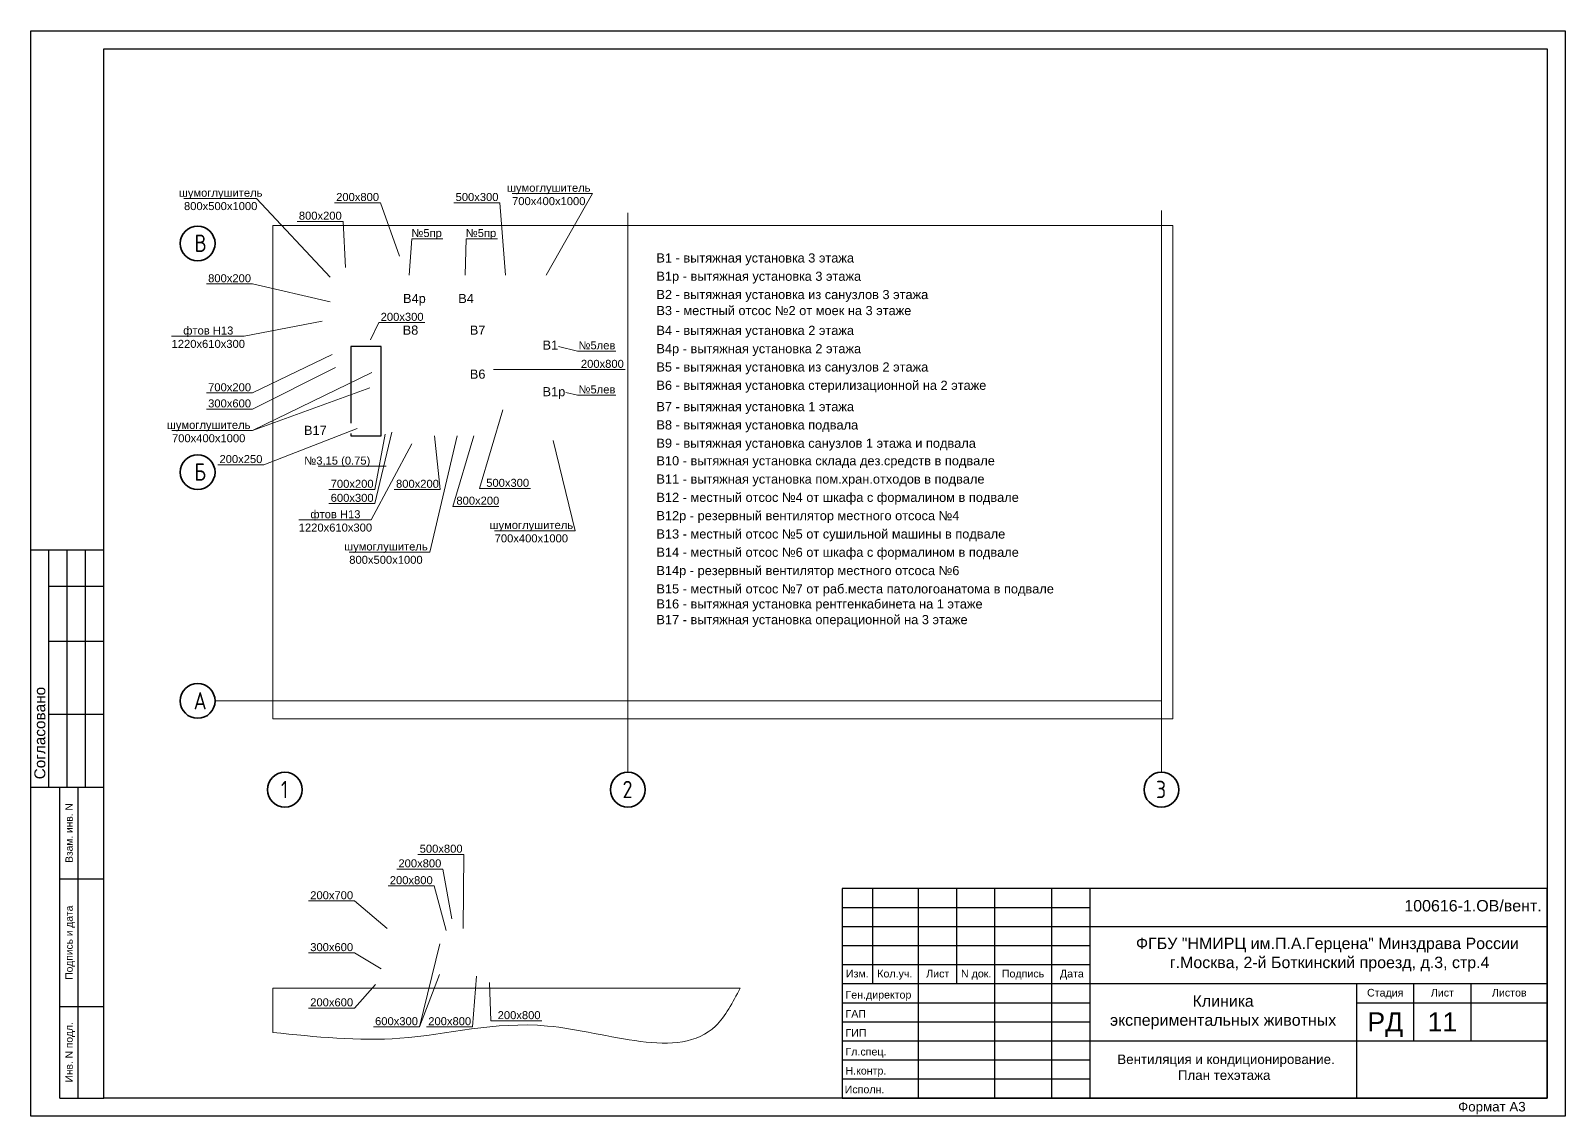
# Model space of a CAD drawing. Header units: millimetres. Extents: x -285783 to 224003, y -270247 to -22062.
# Drawn here: x 183735 to 224003, y -50537 to -22062 of the extents above; entities that cross this region are included whole.
import ezdxf
from ezdxf.enums import TextEntityAlignment as Align

# ---------------------------------------------------------------- set-up
doc = ezdxf.new("R2010")
doc.units = ezdxf.units.MM
for name, color, linetype, lineweight in [('0_stena new', 5, 'Continuous', 5), ('12 текст рамки', 7, 'Continuous', 30), ('13 рамка', 7, 'Continuous', 30), ('1А монолит', 7, 'Continuous', 30)]:
    doc.layers.add(name, color=color, linetype=linetype, lineweight=lineweight)
doc.layers.add('перегородки', color=7, linetype='Continuous')
doc.styles.add('RomanS', font='romans.shx')
doc.styles.add('ВЫС21', font='arial.ttf', dxfattribs={"height": 21})
doc.styles.add('РАМКА', font='arial.ttf')
doc.styles.add('ТЕКСТ', font='arial.ttf', dxfattribs={"oblique": 10, "height": 150})

msp = doc.modelspace()

# ---------------------------------------------------------------- linework, layer by layer
at = {"layer": '0_stena new', "color": 252, "lineweight": 35}
for centre in [(188116, -27642), (188116, -33642), (188116, -39642), (190405, -41970), (199405, -41970), (213405, -41970)]:
    msp.add_circle(centre, 456, dxfattribs=at)
at = {"layer": '12 текст рамки', "color": 7, "lineweight": 15}
for p, q in [((187757, -26462), (189660, -26462)), ((191595, -28527), (189660, -26462)), ((191705, -26574), (192911, -26574)), ((193410, -27977), (192911, -26574)), ((194839, -26574), (196046, -26574)), ((196191, -28477), (196046, -26574)), ((196366, -26332), (198481, -26332)), ((197257, -28477), (198481, -26332)), ((190726, -27063), (191933, -27063)), ((191995, -28277), (191933, -27063)), ((193736, -27519), (193665, -28477)), ((193736, -27519), (194552, -27519)), ((195163, -27519), (195135, -28477)), ((195163, -27519), (195980, -27519)), ((188346, -28705), (189553, -28705)), ((191595, -29177), (189553, -28705)), ((191385, -29677), (189334, -30076)), ((192873, -29716), (192655, -30171)), ((192873, -29716), (194080, -29716)), ((187432, -30076), (189334, -30076)), ((191645, -30558), (189553, -31564)), ((198085, -30464), (197586, -30346)), ((198085, -30464), (199085, -30464)), ((191735, -30897), (189553, -31988)), ((195876, -30947), (199335, -30950)), ((192685, -31026), (189557, -32552)), ((188346, -31564), (189553, -31564)), ((192635, -31427), (189557, -32552)), ((198085, -31621), (197781, -31550)), ((198085, -31621), (199091, -31621)), ((188346, -31988), (189553, -31988)), ((196128, -32007), (195510, -34071)), ((187442, -32552), (189557, -32552)), ((192305, -32492), (189850, -33448)), ((193210, -32592), (192769, -34465)), ((193735, -32902), (192671, -34894)), ((193035, -32642), (192769, -34096)), ((194925, -32692), (194209, -35740)), ((194335, -32692), (194482, -34096)), ((195360, -32692), (194810, -34538)), ((197444, -32807), (198024, -35177)), ((188643, -33448), (189850, -33448)), ((191280, -33488), (193061, -33488)), ((191562, -34096), (192769, -34096)), ((193276, -34096), (194482, -34096)), ((195510, -34071), (196850, -34071)), ((191562, -34465), (192769, -34465)), ((194810, -34538), (196017, -34538)), ((190768, -34894), (192671, -34894)), ((195909, -35177), (198024, -35177)), ((192094, -35740), (194209, -35740)), ((193897, -43668), (195104, -43668)), ((195085, -45612), (195104, -43668)), ((193339, -44051), (194546, -44051)), ((194785, -45362), (194546, -44051)), ((193113, -44494), (194320, -44494)), ((194635, -45662), (194320, -44494)), ((191024, -44889), (192231, -44889)), ((193085, -45612), (192231, -44889)), ((191024, -46250), (192231, -46250)), ((192935, -46672), (192231, -46250)), ((194468, -46012), (193941, -48193)), ((192785, -47077), (192231, -47697)), ((194460, -46822), (193933, -48193)), ((195435, -46862), (195329, -48193)), ((195776, -47028), (195810, -48033)), ((191024, -47697), (192231, -47697)), ((192726, -48193), (193933, -48193)), ((194122, -48193), (195329, -48193)), ((195810, -48033), (197150, -48033))]:
    msp.add_line(p, q, dxfattribs=at)
at = {"layer": '13 рамка'}
for p, q in [((183735, -35676), (185653, -35676)), ((184214, -41908), (184214, -35676)), ((184694, -41908), (184694, -35676)), ((185173, -41908), (185173, -35676)), ((184214, -36635), (185653, -36635)), ((184214, -38073), (185653, -38073)), ((184214, -39991), (185653, -39991)), ((183735, -41908), (185653, -41908)), ((184502, -50058), (184502, -41908)), ((184981, -50058), (184981, -41908)), ((184502, -44305), (185653, -44305)), ((205024, -44558), (205024, -50058)), ((223524, -44558), (205024, -44558)), ((205824, -44558), (205824, -47058)), ((207024, -44558), (207024, -50058)), ((208024, -44558), (208024, -47058)), ((209024, -44558), (209024, -50058)), ((210524, -44558), (210524, -50058)), ((211524, -44558), (211524, -50058)), ((223524, -50058), (223524, -44558)), ((205024, -45058), (211524, -45058)), ((205024, -45558), (223524, -45558)), ((205024, -46058), (211524, -46058)), ((205024, -46558), (211524, -46558)), ((205024, -47058), (223524, -47058)), ((218524, -47058), (218524, -50058)), ((220024, -47058), (220024, -48558)), ((221524, -47058), (221524, -48558)), ((184502, -47661), (185653, -47661)), ((205024, -47558), (211524, -47558)), ((218524, -47558), (223524, -47558)), ((205024, -48058), (211524, -48058)), ((205024, -48058), (211524, -48058)), ((205024, -48558), (223524, -48558)), ((205024, -49058), (211524, -49058)), ((205024, -49058), (211524, -49058)), ((205024, -49558), (211524, -49558)), ((205024, -49558), (211524, -49558)), ((184502, -50058), (185653, -50058)), ((205024, -50058), (223524, -50058)), ((205024, -50058), (223524, -50058)), ((205024, -50058), (223524, -50058))]:
    msp.add_line(p, q, dxfattribs=at)
for points in [[(183735, -22062), (224003, -22062), (224003, -50537), (183735, -50537)], [(185653, -22541), (223524, -22541), (223524, -50058), (185653, -50058)]]:
    msp.add_lwpolyline(points, close=True, dxfattribs=at)
at = {"layer": '1А монолит', "color": 8, "lineweight": 5}
for p, q in [((199405, -26842), (199405, -41491)), ((213405, -26776), (213405, -41491)), ((213405, -39642), (188572, -39642))]:
    msp.add_line(p, q, dxfattribs=at)
at = {"layer": '1А монолит', "lineweight": 5}
for p, q in [((190085, -27172), (190085, -40112)), ((213705, -27172), (190085, -27172)), ((213705, -27172), (213705, -40112)), ((213705, -40112), (190085, -40112)), ((190085, -47177), (202351, -47177)), ((190085, -47177), (190085, -48336))]:
    msp.add_line(p, q, dxfattribs=at)
msp.add_spline([(190085, -48336), (193424, -48491), (197292, -48169), (201706, -48169), (202351, -47177)], degree=3, dxfattribs=at)
at = {"layer": 'перегородки', "lineweight": 30}
for p, q in [((192135, -30342), (192135, -32359)), ((192935, -30342), (192135, -30342)), ((192935, -32692), (192935, -30342)), ((192135, -32624), (192135, -32692)), ((192135, -32692), (192935, -32692))]:
    msp.add_line(p, q, dxfattribs=at)

# ---------------------------------------------------------------- texts
at = {"layer": '0_stena new', "color": 252, "lineweight": 35, "style": 'RomanS', "width": 0.8}
for s, p in [('В', (188191, -27637)), ('Б', (188182, -33637)), ('А', (188182, -39637)), ('1', (190396, -41965)), ('2', (199396, -41965)), ('3', (213396, -41965))]:
    msp.add_text(s, height=454, dxfattribs=at).set_placement(p, align=Align.MIDDLE_CENTER)
at = {"layer": '12 текст рамки', "lineweight": 15, "style": 'ТЕКСТ'}
msp.add_text('Согласовано', height=287.63, rotation=90, dxfattribs=at).set_placement((183975, -41698), align=Align.MIDDLE_LEFT)
for s, p in [('Взам. инв. N', (184742, -43107)), ('Подпись и дата', (184742, -45983)), ('Инв. N подл.', (184742, -48859))]:
    msp.add_text(s, height=191.75, rotation=90, dxfattribs=at).set_placement(p, align=Align.MIDDLE_CENTER)
at = {"layer": '12 текст рамки', "style": 'РАМКА'}
msp.add_text('100616-1.ОВ/вент.', height=300, dxfattribs=at).set_placement((219779, -45164))
at = {"layer": '12 текст рамки', "style": 'ТЕКСТ'}
for s, p in [('РД', (219279, -48311)), ('11', (220777, -48311))]:
    msp.add_text(s, height=500, dxfattribs=at).set_placement(p, align=Align.CENTER)
msp.add_text('Формат А3', height=250, dxfattribs=at).set_placement((221191, -50285), align=Align.MIDDLE_LEFT)
at = {"layer": '12 текст рамки', "color": 7, "lineweight": 15, "char_height": 210, "attachment_point": 2, "style": 'ВЫС21'}
for s, insert in [('шумоглушитель\\P700х400x1000', (197329, -26077)), ('шумоглушитель\\P800х500x1000', (188720, -26207)), ('200x800', (192313, -26319)), ('500x300', (195447, -26319)), ('800x200', (191334, -26809)), ('№5пр', (194124, -27264)), ('№5пр', (195551, -27264)), ('800x200', (188954, -28450)), ('200x300', (193481, -29462)), ('фтов Н13\\P1220x610x300', (188395, -29821)), ('№5лев', (198593, -30209)), ('200x800', (198736, -30695)), ('700x200', (188954, -31310)), ('№5лев', (198593, -31366)), ('300x600', (188954, -31733)), ('шумоглушитель\\P700х400x1000', (188405, -32297)), ('200x250', (189252, -33193)), ('№3,15 (0.75)', (191780, -33233)), ('500x300', (196251, -33816)), ('700x200', (192170, -33841)), ('600x300', (192170, -34210)), ('800x200', (193884, -33841)), ('фтов Н13\\P1220x610x300', (191731, -34640)), ('800x200', (195468, -34284)), ('шумоглушитель\\P700х400x1000', (196872, -34922)), ('шумоглушитель\\P800х500x1000', (193057, -35485)), ('500x800', (194505, -43413)), ('200x800', (193947, -43797)), ('200x800', (193721, -44239)), ('200x700', (191633, -44634)), ('300x600', (191633, -45995)), ('200x600', (191633, -47443)), ('200x800', (196551, -47779)), ('600x300', (193334, -47938)), ('200x800', (194730, -47938))]:
    msp.add_mtext(s, dxfattribs=dict(at, insert=insert))
at = {"layer": '12 текст рамки', "color": 7, "char_height": 240, "attachment_point": 1, "style": 'ВЫС21'}
for s, insert in [('В1 - вытяжная установка 3 этажа', (200154, -27902)), ('В1р - вытяжная установка 3 этажа', (200154, -28382)), ('В2 - вытяжная установка из санузлов 3 этажа', (200154, -28862)), ('В3 - местный отсос №2 от моек на 3 этаже', (200154, -29282)), ('В4 - вытяжная установка 2 этажа', (200154, -29802)), ('В4р - вытяжная установка 2 этажа', (200154, -30282)), ('В5 - вытяжная установка из санузлов 2 этажа', (200154, -30762)), ('В6 - вытяжная установка стерилизационной на 2 этаже', (200154, -31242)), ('В7 - вытяжная установка 1 этажа', (200154, -31802)), ('В8 - вытяжная установка подвала', (200154, -32282)), ('В9 - вытяжная установка санузлов 1 этажа и подвала', (200154, -32762)), ('В10 - вытяжная установка склада дез.средств в подвале', (200154, -33222)), ('В11 - вытяжная установка пом.хран.отходов в подвале', (200154, -33702)), ('В12 - местный отсос №4 от шкафа с формалином в подвале', (200154, -34182)), ('В12р - резервный вентилятор местного отсоса №4', (200154, -34662)), ('В13 - местный отсос №5 от сушильной машины в подвале', (200154, -35142)), ('В14 - местный отсос №6 от шкафа с формалином в подвале', (200154, -35622)), ('В14р - резервный вентилятор местного отсоса №6', (200154, -36102)), ('В15 - местный отсос №7 от раб.места патологоанатома в подвале', (200154, -36582)), ('В16 - вытяжная установка рентгенкабинета на 1 этаже', (200154, -36977)), ('В17 - вытяжная установка операционной на 3 этаже', (200154, -37389))]:
    msp.add_mtext(s, dxfattribs=dict(at, insert=insert))
at = {"layer": '12 текст рамки', "color": 1, "char_height": 240, "attachment_point": 1, "style": 'ВЫС21'}
for s, insert in [('В4р', (193505, -28966)), ('В4', (194954, -28966)), ('В8', (193496, -29795)), ('В7', (195258, -29795)), ('В1', (197166, -30188)), ('В6', (195258, -30950)), ('В1р', (197166, -31410)), ('В17', (190906, -32425))]:
    msp.add_mtext(s, dxfattribs=dict(at, insert=insert))
at = {"layer": '12 текст рамки', "insert": (217761, -46296), "char_height": 300, "attachment_point": 5, "style": 'РАМКА'}
msp.add_mtext_dynamic_manual_height_columns('ФГБУ "НМИРЦ им.П.А.Герцена" Минздрава России\\P г.Москва, 2-й Боткинский проезд, д.3, стр.4 ', width=12195.52, gutter_width=1250, heights=[0], dxfattribs=at)
at = {"layer": '12 текст рамки', "width": 7000, "attachment_point": 5, "style": 'РАМКА'}
for s, insert, char_height in [('Клиника\\Pэкспериментальных животных', (215024, -47808), 300), (' Вентиляция и кондиционирование.\\PПлан техэтажа', (215052, -49252), 250)]:
    msp.add_mtext(s, dxfattribs=dict(at, insert=insert, char_height=char_height))
at = {"layer": '13 рамка', "style": 'ТЕКСТ'}
for s, p in [('Изм.', (205426, -46895)), ('Кол.уч.', (206410, -46895)), ('Лист', (207536, -46895)), ('N док.', (208545, -46895)), ('Подпись', (209774, -46895)), ('Дата', (211055, -46895)), ('Стадия', (219279, -47395)), ('Лист', (220777, -47395)), ('Листов', (222533, -47395))]:
    msp.add_text(s, height=200, dxfattribs=at).set_placement(p, align=Align.CENTER)
for s, p in [('Ген.директор', (205115, -47449)), ('ГАП', (205115, -47949)), ('ГИП', (205115, -48449)), ('Гл.спец.', (205115, -48942)), ('Н.контр.', (205115, -49442)), (' Исполн.', (205017, -49933))]:
    msp.add_text(s, height=200, dxfattribs=at).set_placement(p)

doc.saveas('drawing.dxf')
